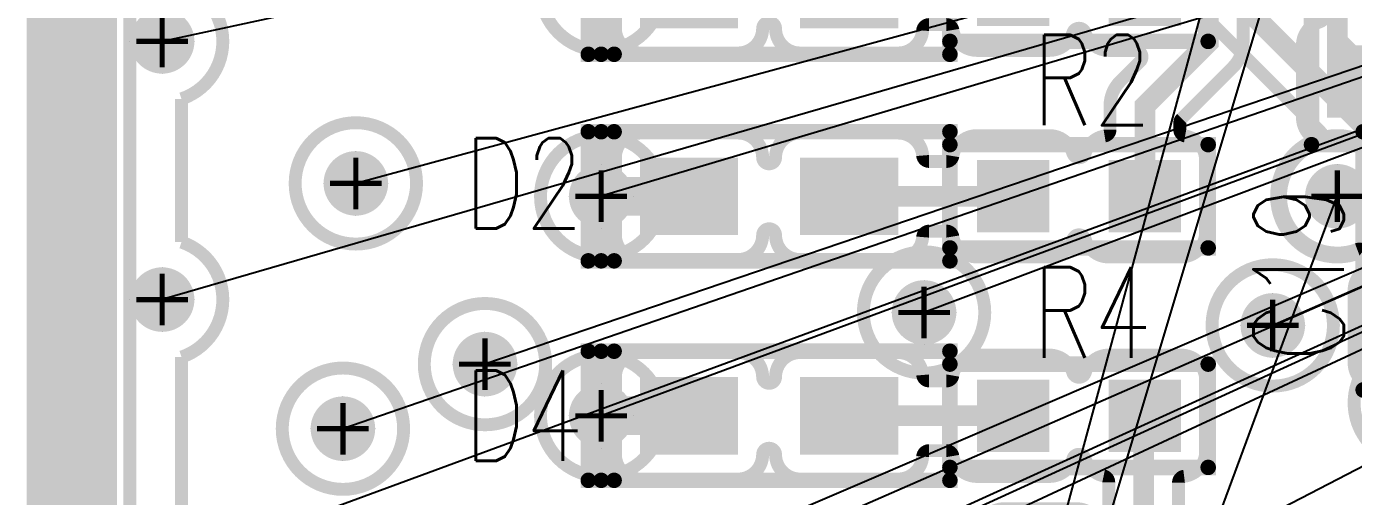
# Model space of a CAD drawing. Extents: x -1.33 to 3.2, y -3.63 to 2.02.
# Drawn here: x -1.118 to -0.604, y 1.189 to 1.371 of the extents above; entities that cross this region are included whole.
import ezdxf
from ezdxf.enums import TextEntityAlignment as Align

# ---------------------------------------------------------------- set-up
doc = ezdxf.new("R2010")
doc.units = 0
for name, pattern in [('SIG_0', [2, 1, 1]), ('SIG_3', [2, 1, 1]), ('SIG_35', [2, 1, 1]), ('SIG_45', [2, 1, 1]), ('SIG_50', [2, 1, 1]), ('SIG_52', [2, 1, 1]), ('SIG_62', [2, 1, 1]), ('SIG_65', [2, 1, 1]), ('SIG_73', [2, 1, 1])]:
    doc.linetypes.add(name, pattern=pattern)
for name, color, linetype in [('2D_LINE_125', 3, 'CONTINUOUS'), ('2D_LINE_126', 6, 'CONTINUOUS'), ('BOARD_OUTLINE_00', 254, 'CONTINUOUS'), ('DRIL_PLTE_THRU_01', 16, 'CONTINUOUS'), ('DRIL_PLTE_THRU_02', 106, 'CONTINUOUS'), ('DRIL_PLTE_THRU_03', 255, 'CONTINUOUS'), ('DRIL_PLTE_THRU_04', 176, 'CONTINUOUS'), ('DRIL_SYMBOL', 254, 'CONTINUOUS'), ('LINK_00', 254, 'CONTINUOUS'), ('PADS_BOT', 5, 'CONTINUOUS'), ('PADS_INNER', 1, 'CONTINUOUS'), ('PADS_TOP', 1, 'CONTINUOUS'), ('PART_NAME_123', 255, 'CONTINUOUS'), ('PART_TOP_2DLINE_123', 255, 'CONTINUOUS'), ('POUR_OUTLINE_01', 1, 'CONTINUOUS'), ('POUR_OUTLINE_02', 112, 'CONTINUOUS'), ('POUR_OUTLINE_03', 222, 'CONTINUOUS'), ('POUR_OUTLINE_04', 5, 'CONTINUOUS'), ('POUR_VIATHERM_01', 1, 'CONTINUOUS'), ('POUR_VIATHERM_02', 112, 'CONTINUOUS'), ('POUR_VIATHERM_03', 222, 'CONTINUOUS'), ('POUR_VIATHERM_04', 5, 'CONTINUOUS'), ('POUR_VOID_01', 1, 'CONTINUOUS'), ('POUR_VOID_02', 112, 'CONTINUOUS'), ('POUR_VOID_03', 222, 'CONTINUOUS'), ('POUR_VOID_04', 5, 'CONTINUOUS'), ('TRACE_01', 1, 'CONTINUOUS'), ('TRACE_04', 5, 'CONTINUOUS'), ('VIAPTS', 34, 'CONTINUOUS')]:
    doc.layers.add(name, color=color, linetype=linetype)
doc.styles.add('W0$005', font='simplex', dxfattribs={"width": 0.75})

# ---------------------------------------------------------------- blocks, each defined once
blk = doc.blocks.new('BOARD_1')
at = {"layer": 'BOARD_OUTLINE_00', "const_width": 0.01}
blk.add_lwpolyline([(-0.04, 0), (2.56, 0), (2.56, 0.1), (2.65685, 0.19685), (2.65685, 1.45669), (2.56, 1.55354), (2.56, 2.1), (-0.04, 2.1)], close=True, dxfattribs=at)
blk = doc.blocks.new('DRAWING_9')
at = {"layer": '2D_LINE_125', "const_width": 0.035}
blk.add_lwpolyline([(-0.04, 0), (2.56, 0), (2.56, 0.1), (2.65685, 0.19685), (2.65685, 1.45669), (2.56, 1.55354), (2.56, 2.1), (-0.04, 2.1)], close=True, dxfattribs=at)
blk = doc.blocks.new('DRAWING_10')
at = {"layer": '2D_LINE_126', "const_width": 0.035}
blk.add_lwpolyline([(-0.04, 0), (2.56, 0), (2.56, 0.1), (2.65685, 0.19685), (2.65685, 1.45669), (2.56, 1.55354), (2.56, 2.1), (-0.04, 2.1)], close=True, dxfattribs=at)
blk = doc.blocks.new('POUR_VOID_713')
at = {"layer": 'POUR_VOID_01', "const_width": 0.005}
blk.add_lwpolyline([(-17.601, -16.666), (-17.601, -16.694, -0.37796), (-17.60931, -16.70343, 0.377959), (-17.6115, -16.70591), (-17.6115, -16.74645, 0.218159), (-17.61063, -16.74834, -0.949594), (-17.63757, -16.78305, 0.605913), (-17.6415, -16.78511), (-17.6415, -16.8045, -0.414214), (-17.651, -16.814), (-17.679, -16.814, -0.414214), (-17.6885, -16.8045), (-17.6885, -16.7765, -0.331681), (-17.68171, -16.7674, 0.745359), (-17.68171, -16.7626, -0.094092), (-17.68486, -16.76098, 0.261598), (-17.68728, -16.7606, -1.415377), (-17.68802, -16.71914, 0.27631), (-17.68551, -16.71858, -0.191165), (-17.679, -16.716), (-17.651, -16.716, -0.251365), (-17.64308, -16.72025, 0.742932), (-17.6385, -16.71887), (-17.6385, -16.70574, 0.353994), (-17.64048, -16.70329, -0.274382), (-17.6476, -16.69671, 0.745359), (-17.6524, -16.69671, -0.331681), (-17.6615, -16.7035), (-17.6895, -16.7035, -0.365973), (-17.69887, -16.69558, 0.365975), (-17.70133, -16.6935), (-17.70804, -16.6935, 0.389979), (-17.71053, -16.69579, -0.389979), (-17.72, -16.7045), (-17.758, -16.7045, -0.412482), (-17.7675, -16.69506, 0.994096), (-17.7725, -16.69506, -0.412482), (-17.782, -16.7045), (-17.82, -16.7045, -0.414214), (-17.8295, -16.695), (-17.8295, -16.665, -0.414214), (-17.82, -16.6555), (-17.782, -16.6555, -0.412482), (-17.7725, -16.66494, 0.994096), (-17.7675, -16.66494, -0.412482), (-17.758, -16.6555), (-17.72, -16.6555, -0.389979), (-17.71053, -16.66421, 0.389979), (-17.70804, -16.6665), (-17.70133, -16.6665, 0.365975), (-17.69887, -16.66442, -0.365973), (-17.6895, -16.6565), (-17.6615, -16.6565, -0.331681), (-17.6524, -16.66329, 0.745359), (-17.6476, -16.66329, -0.331681), (-17.6385, -16.6565), (-17.6105, -16.6565, -0.414214)], format="xyb", close=True, dxfattribs=at)
blk = doc.blocks.new('POUR_VOID_695')
at = {"layer": 'POUR_VOID_01', "const_width": 0.005}
for points in [[(-17.534, -16.669, -0.414214), (-17.5435, -16.6595), (-17.5435, -16.6315, -0.331681), (-17.53671, -16.6224, 0.745359)], [(-17.53986, -16.61598, 0.261598), (-17.54228, -16.6156, -0.929043), (-17.56065, -16.57575, 0.521069), (-17.56023, -16.57168, -0.217368), (-17.5635, -16.5645), (-17.5635, -16.5365, -0.331681), (-17.55671, -16.5274, 0.745359), (-17.55671, -16.5226, -0.331681), (-17.5635, -16.5135), (-17.5635, -16.4855, -0.414214), (-17.554, -16.476), (-17.526, -16.476, -0.13165)], [(-17.5865, -16.49163), (-17.5865, -16.5355, -0.198912), (-17.59045, -16.54505), (-17.61027, -16.56486, 0.198912), (-17.611, -16.56663), (-17.611, -16.56917, 0.365975), (-17.60892, -16.57163, -0.365973), (-17.601, -16.581), (-17.601, -16.609, -0.414214), (-17.6105, -16.6185), (-17.6385, -16.6185, -0.331681), (-17.6476, -16.61171, 0.745359), (-17.6524, -16.61171, -0.331681), (-17.6615, -16.6185), (-17.6895, -16.6185, -0.365973), (-17.69887, -16.61058, 0.365975), (-17.70133, -16.6085), (-17.70804, -16.6085, 0.389979), (-17.71053, -16.61079, -0.389979), (-17.72, -16.6195), (-17.758, -16.6195, -0.412482), (-17.7675, -16.61006, 0.994096), (-17.7725, -16.61006, -0.412482), (-17.782, -16.6195), (-17.82, -16.6195, -0.414214), (-17.8295, -16.61), (-17.8295, -16.58, -0.414214), (-17.82, -16.5705), (-17.782, -16.5705, -0.412482), (-17.7725, -16.57994, 0.994096), (-17.7675, -16.57994, -0.412482), (-17.758, -16.5705), (-17.72, -16.5705, -0.389979), (-17.71053, -16.57921, 0.389979), (-17.70804, -16.5815), (-17.70133, -16.5815, 0.365975), (-17.69887, -16.57942, -0.365973), (-17.6895, -16.5715), (-17.6615, -16.5715, -0.331681), (-17.6524, -16.57829, 0.745359), (-17.6476, -16.57829, -0.285819), (-17.64008, -16.57163, 0.365975), (-17.638, -16.56917), (-17.638, -16.56, -0.198912), (-17.63405, -16.55045), (-17.62636, -16.54277, 0.668179), (-17.62813, -16.5385), (-17.6385, -16.5385, -0.331681), (-17.6476, -16.53171, 0.745359), (-17.6524, -16.53171, -0.331681), (-17.6615, -16.5385), (-17.6895, -16.5385, -0.365973), (-17.69887, -16.53058, 0.365975), (-17.70133, -16.5285), (-17.70804, -16.5285, 0.389979), (-17.71053, -16.53079, -0.389979), (-17.72, -16.5395), (-17.758, -16.5395, -0.412482), (-17.7675, -16.53006, 0.994096), (-17.7725, -16.53006, -0.412482), (-17.782, -16.5395), (-17.82, -16.5395, -0.414214), (-17.8295, -16.53), (-17.8295, -16.5, -0.414214)]]:
    blk.add_lwpolyline(points, format="xyb", dxfattribs=at)
blk = doc.blocks.new('POUR_OUTLINE_677')
at = {"layer": 'POUR_OUTLINE_01', "const_width": 0.005}
blk.add_lwpolyline([(-15.36565, -16.56621), (-15.36565, -16.55366, 0.198912), (-15.36638, -16.55189), (-15.45591, -16.46237, -0.198912), (-15.4625, -16.44646), (-15.4625, -15.925, 0.414214), (-15.465, -15.9225), (-18.015, -15.9225, 0.414214), (-18.0175, -15.925), (-18.0175, -17.975, 0.414214), (-18.015, -17.9775), (-15.465, -17.9775, 0.414214), (-15.4625, -17.975), (-15.4625, -17.9, -0.198912), (-15.45591, -17.88409), (-15.36638, -17.79456, 0.198912), (-15.36565, -17.79279), (-15.36565, -17.78025, 0.661266), (-15.36988, -17.77845, -2.350215), (-15.36988, -17.67037, 0.661266), (-15.36565, -17.66857), (-15.36565, -16.67789, 0.661266), (-15.36988, -16.67609, -2.350215), (-15.36988, -16.56801, 0.661266)], format="xyb", close=True, dxfattribs=at)
for name in ['POUR_VOID_695', 'POUR_VOID_713']:
    blk.add_blockref(name, (0, 0))
blk = doc.blocks.new('POUR_VIATHERM_772')
at = {"layer": 'POUR_VIATHERM_01'}
for points in [[(-17.935, -16.6725), (-17.935, -16.6725)], [(-17.9475, -16.685), (-17.9475, -16.685)], [(-17.9225, -16.685), (-17.9225, -16.685)], [(-17.935, -16.6975), (-17.935, -16.6975)]]:
    blk.add_lwpolyline(points, dxfattribs=at)
blk = doc.blocks.new('POUR_VIATHERM_773')
at = {"layer": 'POUR_VIATHERM_01'}
for points in [[(-17.93, -16.5775), (-17.93, -16.5775)], [(-17.9425, -16.59), (-17.9425, -16.59)], [(-17.9175, -16.59), (-17.9175, -16.59)], [(-17.93, -16.6025), (-17.93, -16.6025)]]:
    blk.add_lwpolyline(points, dxfattribs=at)
blk = doc.blocks.new('POUR_VIATHERM_830')
at = {"layer": 'POUR_VIATHERM_01'}
for points in [[(-17.88, -16.6475), (-17.88, -16.6475)], [(-17.8925, -16.66), (-17.8925, -16.66)], [(-17.8675, -16.66), (-17.8675, -16.66)], [(-17.88, -16.6725), (-17.88, -16.6725)]]:
    blk.add_lwpolyline(points, dxfattribs=at)
blk = doc.blocks.new('POUR_VIATHERM_849')
at = {"layer": 'POUR_VIATHERM_01'}
for points in [[(-17.835, -16.6675), (-17.835, -16.6675)], [(-17.8475, -16.68), (-17.8475, -16.68)], [(-17.835, -16.6925), (-17.835, -16.6925)]]:
    blk.add_lwpolyline(points, dxfattribs=at)
blk = doc.blocks.new('POUR_VIATHERM_851')
at = {"layer": 'POUR_VIATHERM_01'}
for points in [[(-17.835, -16.5825), (-17.835, -16.5825)], [(-17.8475, -16.595), (-17.8475, -16.595)], [(-17.835, -16.6075), (-17.835, -16.6075)]]:
    blk.add_lwpolyline(points, dxfattribs=at)
blk = doc.blocks.new('POUR_VIATHERM_1014')
at = {"layer": 'POUR_VIATHERM_01'}
for points in [[(-18.005, -16.6225), (-18.005, -16.6225)], [(-18.0175, -16.635), (-18.0175, -16.635)], [(-17.9925, -16.635), (-17.9925, -16.635)], [(-18.005, -16.6475), (-18.005, -16.6475)]]:
    blk.add_lwpolyline(points, dxfattribs=at)
blk = doc.blocks.new('POUR_VIATHERM_1019')
at = {"layer": 'POUR_VIATHERM_01'}
for points in [[(-18.005, -16.5225), (-18.005, -16.5225)], [(-18.0175, -16.535), (-18.0175, -16.535)], [(-17.9925, -16.535), (-17.9925, -16.535)], [(-18.005, -16.5475), (-18.005, -16.5475)]]:
    blk.add_lwpolyline(points, dxfattribs=at)
blk = doc.blocks.new('POUR_VIATHERM_1372')
at = {"layer": 'POUR_VIATHERM_01'}
for points in [[(-17.575, -16.6325), (-17.575, -16.6325)], [(-17.5875, -16.645), (-17.5875, -16.645)], [(-17.5625, -16.645), (-17.5625, -16.645)], [(-17.575, -16.6575), (-17.575, -16.6575)]]:
    blk.add_lwpolyline(points, dxfattribs=at)
blk = doc.blocks.new('POUR_VIATHERM_1375')
at = {"layer": 'POUR_VIATHERM_01'}
for points in [[(-17.71, -16.6275), (-17.71, -16.6275)], [(-17.7225, -16.64), (-17.7225, -16.64)], [(-17.6975, -16.64), (-17.6975, -16.64)], [(-17.71, -16.6525), (-17.71, -16.6525)]]:
    blk.add_lwpolyline(points, dxfattribs=at)
blk = doc.blocks.new('POUR_HEADER_0')
for name in ['POUR_OUTLINE_677', 'POUR_VIATHERM_1019', 'POUR_VIATHERM_773', 'POUR_VIATHERM_851', 'POUR_VIATHERM_1014', 'POUR_VIATHERM_1375', 'POUR_VIATHERM_1372', 'POUR_VIATHERM_830', 'POUR_VIATHERM_849', 'POUR_VIATHERM_772']:
    blk.add_blockref(name, (18, 18))
blk = doc.blocks.new('POUR_VOID_12')
at = {"layer": 'POUR_VOID_04', "const_width": 0.005}
blk.add_lwpolyline([(-17.52927, -16.60237, -1.582421), (-17.55737, -16.57427, 0.550999), (-17.55644, -16.57015), (-17.60955, -16.51705, -0.198912), (-17.6135, -16.5075), (-17.6135, -16.455, -0.198912), (-17.60955, -16.44545), (-17.57323, -16.40914, 0.525685), (-17.57398, -16.40509, -1.452861), (-17.54491, -16.37602, 0.525685), (-17.54086, -16.37677)], format="xyb", dxfattribs=at)
blk = doc.blocks.new('POUR_OUTLINE_4')
at = {"layer": 'POUR_OUTLINE_04', "const_width": 0.005}
blk.add_lwpolyline([(-15.36565, -16.56621), (-15.36565, -16.55366, 0.198912), (-15.36638, -16.55189), (-15.45591, -16.46237, -0.198912), (-15.4625, -16.44646), (-15.4625, -15.925, 0.414214), (-15.465, -15.9225), (-18.015, -15.9225, 0.414214), (-18.0175, -15.925), (-18.0175, -17.975, 0.414214), (-18.015, -17.9775), (-15.465, -17.9775, 0.414214), (-15.4625, -17.975), (-15.4625, -17.9, -0.198912), (-15.45591, -17.88409), (-15.36638, -17.79456, 0.198912), (-15.36565, -17.79279), (-15.36565, -17.78025, 0.661266), (-15.36988, -17.77845, -2.350215), (-15.36988, -17.67037, 0.661266), (-15.36565, -17.66857), (-15.36565, -16.67789, 0.661266), (-15.36988, -16.67609, -2.350215), (-15.36988, -16.56801, 0.661266)], format="xyb", close=True, dxfattribs=at)
blk.add_blockref('POUR_VOID_12', (0, 0))
blk = doc.blocks.new('POUR_VIATHERM_100')
at = {"layer": 'POUR_VIATHERM_04'}
for points in [[(-17.935, -16.6725), (-17.935, -16.6725)], [(-17.9475, -16.685), (-17.9475, -16.685)], [(-17.9225, -16.685), (-17.9225, -16.685)], [(-17.935, -16.6975), (-17.935, -16.6975)]]:
    blk.add_lwpolyline(points, dxfattribs=at)
blk = doc.blocks.new('POUR_VIATHERM_101')
at = {"layer": 'POUR_VIATHERM_04'}
for points in [[(-17.93, -16.5775), (-17.93, -16.5775)], [(-17.9425, -16.59), (-17.9425, -16.59)], [(-17.9175, -16.59), (-17.9175, -16.59)], [(-17.93, -16.6025), (-17.93, -16.6025)]]:
    blk.add_lwpolyline(points, dxfattribs=at)
blk = doc.blocks.new('POUR_VIATHERM_156')
at = {"layer": 'POUR_VIATHERM_04'}
for points in [[(-17.88, -16.6475), (-17.88, -16.6475)], [(-17.8925, -16.66), (-17.8925, -16.66)], [(-17.8675, -16.66), (-17.8675, -16.66)], [(-17.88, -16.6725), (-17.88, -16.6725)]]:
    blk.add_lwpolyline(points, dxfattribs=at)
blk = doc.blocks.new('POUR_VIATHERM_165')
at = {"layer": 'POUR_VIATHERM_04'}
for points in [[(-17.835, -16.6675), (-17.835, -16.6675)], [(-17.8475, -16.68), (-17.8475, -16.68)], [(-17.8225, -16.68), (-17.8225, -16.68)], [(-17.835, -16.6925), (-17.835, -16.6925)]]:
    blk.add_lwpolyline(points, dxfattribs=at)
blk = doc.blocks.new('POUR_VIATHERM_167')
at = {"layer": 'POUR_VIATHERM_04'}
for points in [[(-17.835, -16.5825), (-17.835, -16.5825)], [(-17.8475, -16.595), (-17.8475, -16.595)], [(-17.8225, -16.595), (-17.8225, -16.595)], [(-17.835, -16.6075), (-17.835, -16.6075)]]:
    blk.add_lwpolyline(points, dxfattribs=at)
blk = doc.blocks.new('POUR_VIATHERM_299')
at = {"layer": 'POUR_VIATHERM_04'}
for points in [[(-18.005, -16.6225), (-18.005, -16.6225)], [(-18.0175, -16.635), (-18.0175, -16.635)], [(-17.9925, -16.635), (-17.9925, -16.635)], [(-18.005, -16.6475), (-18.005, -16.6475)]]:
    blk.add_lwpolyline(points, dxfattribs=at)
blk = doc.blocks.new('POUR_VIATHERM_304')
at = {"layer": 'POUR_VIATHERM_04'}
for points in [[(-18.005, -16.5225), (-18.005, -16.5225)], [(-18.0175, -16.535), (-18.0175, -16.535)], [(-17.9925, -16.535), (-17.9925, -16.535)], [(-18.005, -16.5475), (-18.005, -16.5475)]]:
    blk.add_lwpolyline(points, dxfattribs=at)
blk = doc.blocks.new('POUR_VIATHERM_658')
at = {"layer": 'POUR_VIATHERM_04'}
for points in [[(-17.575, -16.6325), (-17.575, -16.6325)], [(-17.5875, -16.645), (-17.5875, -16.645)], [(-17.5625, -16.645), (-17.5625, -16.645)], [(-17.575, -16.6575), (-17.575, -16.6575)]]:
    blk.add_lwpolyline(points, dxfattribs=at)
blk = doc.blocks.new('POUR_VIATHERM_660')
at = {"layer": 'POUR_VIATHERM_04'}
for points in [[(-17.71, -16.6275), (-17.71, -16.6275)], [(-17.7225, -16.64), (-17.7225, -16.64)], [(-17.6975, -16.64), (-17.6975, -16.64)], [(-17.71, -16.6525), (-17.71, -16.6525)]]:
    blk.add_lwpolyline(points, dxfattribs=at)
blk = doc.blocks.new('POUR_HEADER_1')
for name in ['POUR_OUTLINE_4', 'POUR_VIATHERM_304', 'POUR_VIATHERM_101', 'POUR_VIATHERM_167', 'POUR_VIATHERM_299', 'POUR_VIATHERM_660', 'POUR_VIATHERM_658', 'POUR_VIATHERM_156', 'POUR_VIATHERM_165', 'POUR_VIATHERM_100']:
    blk.add_blockref(name, (18, 18))
blk = doc.blocks.new('POUR_VOID_1993')
at = {"layer": 'POUR_VOID_02', "const_width": 0.005}
blk.add_lwpolyline([(-17.5735, -16.595, 1), (-17.5265, -16.595, 1)], format="xyb", close=True, dxfattribs=at)
blk = doc.blocks.new('POUR_OUTLINE_1921')
at = {"layer": 'POUR_OUTLINE_02', "const_width": 0.005}
blk.add_lwpolyline([(-15.36565, -17.63338), (-15.36565, -16.71308, -1.466646), (-15.40121, -16.51706), (-15.45591, -16.46237, -0.198912), (-15.4625, -16.44646), (-15.4625, -15.9225), (-18.0175, -15.9225), (-18.0175, -17.9775), (-15.4625, -17.9775), (-15.4625, -17.9, -0.198912), (-15.45591, -17.88409), (-15.40121, -17.82939, -1.466646)], format="xyb", close=True, dxfattribs=at)
blk.add_blockref('POUR_VOID_1993', (0, 0))
blk = doc.blocks.new('POUR_VIATHERM_2037')
at = {"layer": 'POUR_VIATHERM_02'}
for points in [[(-17.935, -16.6725), (-17.935, -16.6725)], [(-17.9475, -16.685), (-17.9475, -16.685)], [(-17.9225, -16.685), (-17.9225, -16.685)], [(-17.935, -16.6975), (-17.935, -16.6975)]]:
    blk.add_lwpolyline(points, dxfattribs=at)
blk = doc.blocks.new('POUR_VIATHERM_2038')
at = {"layer": 'POUR_VIATHERM_02'}
for points in [[(-17.93, -16.5775), (-17.93, -16.5775)], [(-17.9425, -16.59), (-17.9425, -16.59)], [(-17.9175, -16.59), (-17.9175, -16.59)], [(-17.93, -16.6025), (-17.93, -16.6025)]]:
    blk.add_lwpolyline(points, dxfattribs=at)
blk = doc.blocks.new('POUR_VIATHERM_2094')
at = {"layer": 'POUR_VIATHERM_02'}
for points in [[(-17.88, -16.6475), (-17.88, -16.6475)], [(-17.8925, -16.66), (-17.8925, -16.66)], [(-17.8675, -16.66), (-17.8675, -16.66)], [(-17.88, -16.6725), (-17.88, -16.6725)]]:
    blk.add_lwpolyline(points, dxfattribs=at)
blk = doc.blocks.new('POUR_VIATHERM_2103')
at = {"layer": 'POUR_VIATHERM_02'}
for points in [[(-17.835, -16.6675), (-17.835, -16.6675)], [(-17.8475, -16.68), (-17.8475, -16.68)], [(-17.8225, -16.68), (-17.8225, -16.68)], [(-17.835, -16.6925), (-17.835, -16.6925)]]:
    blk.add_lwpolyline(points, dxfattribs=at)
blk = doc.blocks.new('POUR_VIATHERM_2105')
at = {"layer": 'POUR_VIATHERM_02'}
for points in [[(-17.835, -16.5825), (-17.835, -16.5825)], [(-17.8475, -16.595), (-17.8475, -16.595)], [(-17.8225, -16.595), (-17.8225, -16.595)], [(-17.835, -16.6075), (-17.835, -16.6075)]]:
    blk.add_lwpolyline(points, dxfattribs=at)
blk = doc.blocks.new('POUR_VIATHERM_2240')
at = {"layer": 'POUR_VIATHERM_02'}
for points in [[(-18.005, -16.6225), (-18.005, -16.6225)], [(-18.0175, -16.635), (-18.0175, -16.635)], [(-17.9925, -16.635), (-17.9925, -16.635)], [(-18.005, -16.6475), (-18.005, -16.6475)]]:
    blk.add_lwpolyline(points, dxfattribs=at)
blk = doc.blocks.new('POUR_VIATHERM_2245')
at = {"layer": 'POUR_VIATHERM_02'}
for points in [[(-18.005, -16.5225), (-18.005, -16.5225)], [(-18.0175, -16.535), (-18.0175, -16.535)], [(-17.9925, -16.535), (-17.9925, -16.535)], [(-18.005, -16.5475), (-18.005, -16.5475)]]:
    blk.add_lwpolyline(points, dxfattribs=at)
blk = doc.blocks.new('POUR_VIATHERM_2596')
at = {"layer": 'POUR_VIATHERM_02'}
for points in [[(-17.575, -16.6325), (-17.575, -16.6325)], [(-17.5875, -16.645), (-17.5875, -16.645)], [(-17.5625, -16.645), (-17.5625, -16.645)], [(-17.575, -16.6575), (-17.575, -16.6575)]]:
    blk.add_lwpolyline(points, dxfattribs=at)
blk = doc.blocks.new('POUR_VIATHERM_2598')
at = {"layer": 'POUR_VIATHERM_02'}
for points in [[(-17.71, -16.6275), (-17.71, -16.6275)], [(-17.7225, -16.64), (-17.7225, -16.64)], [(-17.6975, -16.64), (-17.6975, -16.64)], [(-17.71, -16.6525), (-17.71, -16.6525)]]:
    blk.add_lwpolyline(points, dxfattribs=at)
blk = doc.blocks.new('POUR_HEADER_2')
for name in ['POUR_OUTLINE_1921', 'POUR_VIATHERM_2245', 'POUR_VIATHERM_2038', 'POUR_VIATHERM_2105', 'POUR_VIATHERM_2240', 'POUR_VIATHERM_2598', 'POUR_VIATHERM_2596', 'POUR_VIATHERM_2094', 'POUR_VIATHERM_2103', 'POUR_VIATHERM_2037']:
    blk.add_blockref(name, (18, 18))
blk = doc.blocks.new('POUR_VOID_1846')
at = {"layer": 'POUR_VOID_03', "const_width": 0.005}
blk.add_lwpolyline([(-17.9535, -16.59, 1), (-17.9065, -16.59, 1)], format="xyb", close=True, dxfattribs=at)
blk = doc.blocks.new('POUR_VOID_1845')
at = {"layer": 'POUR_VOID_03', "const_width": 0.005}
blk.add_lwpolyline([(-17.9585, -16.685, 1), (-17.9115, -16.685, 1)], format="xyb", close=True, dxfattribs=at)
blk = doc.blocks.new('POUR_VOID_1839')
at = {"layer": 'POUR_VOID_03', "const_width": 0.005}
blk.add_lwpolyline([(-17.8585, -16.515, 1), (-17.8115, -16.515, 1)], format="xyb", close=True, dxfattribs=at)
blk = doc.blocks.new('POUR_VOID_1838')
at = {"layer": 'POUR_VOID_03', "const_width": 0.005}
blk.add_lwpolyline([(-17.8585, -16.595, 1), (-17.8115, -16.595, 1)], format="xyb", close=True, dxfattribs=at)
blk = doc.blocks.new('POUR_VOID_1837')
at = {"layer": 'POUR_VOID_03', "const_width": 0.005}
blk.add_lwpolyline([(-17.9035, -16.66, 1), (-17.8565, -16.66, 1)], format="xyb", close=True, dxfattribs=at)
blk = doc.blocks.new('POUR_VOID_1836')
at = {"layer": 'POUR_VOID_03', "const_width": 0.005}
blk.add_lwpolyline([(-17.8585, -16.68, 1), (-17.8115, -16.68, 1)], format="xyb", close=True, dxfattribs=at)
blk = doc.blocks.new('POUR_VOID_1819')
at = {"layer": 'POUR_VOID_03', "const_width": 0.005}
blk.add_lwpolyline([(-17.7335, -16.64, 1), (-17.6865, -16.64, 1)], format="xyb", close=True, dxfattribs=at)
blk = doc.blocks.new('POUR_VOID_1802')
at = {"layer": 'POUR_VOID_03', "const_width": 0.005}
blk.add_lwpolyline([(-17.5985, -16.645, 1), (-17.5515, -16.645, 1)], format="xyb", close=True, dxfattribs=at)
blk = doc.blocks.new('POUR_VOID_1791')
at = {"layer": 'POUR_VOID_03', "const_width": 0.005}
blk.add_lwpolyline([(-17.40952, -16.70152, -1.484587), (-17.39745, -16.74337, -0.331188), (-17.40717, -16.76969, -2.659352), (-17.43783, -16.76531, -0.67863), (-17.41755, -16.72663, -0.202255), (-17.41548, -16.70848, -0.187267), (-17.43175, -16.71343, -1.216147), (-17.47521, -16.69801, -0.315726), (-17.5, -16.68734, -3.525319), (-17.5, -16.66266, -0.991429), (-17.45979, -16.68699, -0.070094), (-17.45325, -16.68657, -1.201829)], format="xyb", close=True, dxfattribs=at)
blk = doc.blocks.new('POUR_OUTLINE_1392')
at = {"layer": 'POUR_OUTLINE_03', "const_width": 0.005}
blk.add_lwpolyline([(-17.9975, -16.15227), (-17.9975, -16.20773, -0.718424), (-17.9975, -16.25227), (-17.9975, -16.30773, -0.718424), (-17.9975, -16.35227), (-17.9975, -16.40773, -0.718424), (-17.9975, -16.45227), (-17.9975, -16.51273, -0.718424), (-17.9975, -16.55727), (-17.9975, -16.61273, -0.718424), (-17.9975, -16.65727), (-17.9975, -16.71773, -0.718424)], format="xyb", dxfattribs=at)
for name in ['POUR_VOID_1839', 'POUR_VOID_1846', 'POUR_VOID_1838', 'POUR_VOID_1819', 'POUR_VOID_1802', 'POUR_VOID_1837', 'POUR_VOID_1791', 'POUR_VOID_1836', 'POUR_VOID_1845']:
    blk.add_blockref(name, (0, 0))
blk = doc.blocks.new('POUR_VIATHERM_1905')
at = {"layer": 'POUR_VIATHERM_03'}
for points in [[(-17.55, -16.5825), (-17.55, -16.5825)], [(-17.5625, -16.595), (-17.5625, -16.595)], [(-17.5375, -16.595), (-17.5375, -16.595)], [(-17.55, -16.6075), (-17.55, -16.6075)]]:
    blk.add_lwpolyline(points, dxfattribs=at)
blk = doc.blocks.new('POUR_HEADER_3')
for name in ['POUR_OUTLINE_1392', 'POUR_VIATHERM_1905']:
    blk.add_blockref(name, (18, 15.915))
blk = doc.blocks.new('SMOOTH_0$006')
at = {"const_width": 0.003}
blk.add_lwpolyline([(-0.0015, 0, 1), (0.0015, 0, 1)], format="xyb", close=True, dxfattribs=at)
blk = doc.blocks.new('PART_BODY_TOP_24')
at = {"layer": 'PART_TOP_2DLINE_123', "const_width": 0.006}
blk.add_lwpolyline([(-0.05, -0.02), (0.05, -0.02), (0.05, 0.02), (-0.05, 0.02)], close=True, dxfattribs=at)
at = {"layer": 'PART_TOP_2DLINE_123'}
for p in [(-0.05, 0.02), (0.05, 0.02), (-0.05, -0.02), (0.05, -0.02)]:
    blk.add_blockref('SMOOTH_0$006', p, dxfattribs=at)
blk = doc.blocks.new('DRIL_HOLE_0')
blk.add_lwpolyline([(0, 0, 1), (0, 0, 1)], format="xyb", close=True)
blk = doc.blocks.new('PAD_10')
blk.add_lwpolyline([(0, 0, 1), (0, 0, 1)], format="xyb", close=True)
blk = doc.blocks.new('PAD_12')
at = {"const_width": 0.028}
blk.add_lwpolyline([(-0.014, 0), (0.014, 0)], dxfattribs=at)
blk = doc.blocks.new('STK_TOP_8')
at = {"layer": 'DRIL_PLTE_THRU_01'}
blk.add_blockref('DRIL_HOLE_0', (0, 0), dxfattribs=at)
at = {"layer": 'DRIL_PLTE_THRU_02'}
blk.add_blockref('DRIL_HOLE_0', (0, 0), dxfattribs=at)
at = {"layer": 'DRIL_PLTE_THRU_03'}
blk.add_blockref('DRIL_HOLE_0', (0, 0), dxfattribs=at)
at = {"layer": 'DRIL_PLTE_THRU_04'}
blk.add_blockref('DRIL_HOLE_0', (0, 0), dxfattribs=at)
at = {"layer": 'PADS_BOT'}
blk.add_blockref('PAD_10', (0, 0), dxfattribs=at)
at = {"layer": 'PADS_INNER'}
blk.add_blockref('PAD_10', (0, 0), dxfattribs=at)
at = {"layer": 'PADS_TOP'}
blk.add_blockref('PAD_12', (0, 0), dxfattribs=at)
blk = doc.blocks.new('SYM_TOP_6')
for name, p in [('PART_BODY_TOP_24', (0, 0)), ('STK_TOP_8', (-0.0255, 0)), ('STK_TOP_8', (0.0255, 0))]:
    blk.add_blockref(name, p)
blk = doc.blocks.new('PART_TOP_12')
blk.add_blockref('SYM_TOP_6', (0, 0))
at = {"layer": 'PART_NAME_123', "style": 'W0$005', "width": 0.75}
blk.add_text('C15', height=0.035, dxfattribs=at).set_placement((0.08, 0.04), align=Align.MIDDLE_CENTER)
blk = doc.blocks.new('PART_TOP_16')
blk.add_blockref('SYM_TOP_6', (0, 0))
at = {"layer": 'PART_NAME_123', "style": 'W0$005', "width": 0.75}
blk.add_text('C19', height=0.035, rotation=-180, dxfattribs=at).set_placement((0.005, -0.045), align=Align.MIDDLE_CENTER)
blk = doc.blocks.new('PART_TOP_119')
blk.add_blockref('SYM_TOP_6', (0, 0))
at = {"layer": 'PART_NAME_123', "style": 'W0$005', "width": 0.75}
blk.add_text('R2', height=0.035, rotation=-180, dxfattribs=at).set_placement((-0.005, -0.045), align=Align.MIDDLE_CENTER)
blk = doc.blocks.new('PART_TOP_123')
blk.add_blockref('SYM_TOP_6', (0, 0))
at = {"layer": 'PART_NAME_123', "style": 'W0$005', "width": 0.75}
blk.add_text('R3', height=0.035, rotation=-180, dxfattribs=at).set_placement((-0.01, -0.045), align=Align.MIDDLE_CENTER)
blk = doc.blocks.new('PART_TOP_124')
blk.add_blockref('SYM_TOP_6', (0, 0))
at = {"layer": 'PART_NAME_123', "style": 'W0$005', "width": 0.75}
blk.add_text('R4', height=0.035, dxfattribs=at).set_placement((0.005, 0.04), align=Align.MIDDLE_CENTER)
blk = doc.blocks.new('PART_BODY_TOP_36')
at = {"layer": 'PART_TOP_2DLINE_123', "const_width": 0.006}
blk.add_lwpolyline([(0.07, 0.025), (-0.07, 0.025), (-0.07, -0.025), (0.07, -0.025)], close=True, dxfattribs=at)
for points in [[(0.06, -0.025), (0.06, 0.025)], [(0.065, -0.025), (0.065, 0.025)]]:
    blk.add_lwpolyline(points, dxfattribs=at)
at = {"layer": 'PART_TOP_2DLINE_123'}
for p in [(-0.07, 0.025), (0.06, 0.025), (0.065, 0.025), (0.07, 0.025), (-0.07, -0.025), (0.06, -0.025), (0.065, -0.025), (0.07, -0.025)]:
    blk.add_blockref('SMOOTH_0$006', p, dxfattribs=at)
blk = doc.blocks.new('PAD_41')
at = {"const_width": 0.03}
blk.add_lwpolyline([(-0.019, 0), (0.019, 0)], dxfattribs=at)
blk = doc.blocks.new('STK_TOP_30')
at = {"layer": 'DRIL_PLTE_THRU_01'}
blk.add_blockref('DRIL_HOLE_0', (0, 0), dxfattribs=at)
at = {"layer": 'DRIL_PLTE_THRU_02'}
blk.add_blockref('DRIL_HOLE_0', (0, 0), dxfattribs=at)
at = {"layer": 'DRIL_PLTE_THRU_03'}
blk.add_blockref('DRIL_HOLE_0', (0, 0), dxfattribs=at)
at = {"layer": 'DRIL_PLTE_THRU_04'}
blk.add_blockref('DRIL_HOLE_0', (0, 0), dxfattribs=at)
at = {"layer": 'PADS_BOT'}
blk.add_blockref('PAD_10', (0, 0), dxfattribs=at)
at = {"layer": 'PADS_INNER'}
blk.add_blockref('PAD_10', (0, 0), dxfattribs=at)
at = {"layer": 'PADS_TOP'}
blk.add_blockref('PAD_41', (0, 0), dxfattribs=at)
blk = doc.blocks.new('SYM_TOP_18')
for name, p in [('PART_BODY_TOP_36', (0, 0)), ('STK_TOP_30', (-0.031, 0)), ('STK_TOP_30', (0.031, 0))]:
    blk.add_blockref(name, p)
blk = doc.blocks.new('PART_TOP_141')
blk.add_blockref('SYM_TOP_18', (0, 0))
at = {"layer": 'PART_NAME_123', "style": 'W0$005', "width": 0.75}
blk.add_text('D2', height=0.035, rotation=-180, dxfattribs=at).set_placement((0.095, -0.005), align=Align.MIDDLE_CENTER)
blk = doc.blocks.new('PART_TOP_142')
blk.add_blockref('SYM_TOP_18', (0, 0))
at = {"layer": 'PART_NAME_123', "style": 'W0$005', "width": 0.75}
blk.add_text('D3', height=0.035, rotation=-180, dxfattribs=at).set_placement((0.1, -0.01), align=Align.MIDDLE_CENTER)
blk = doc.blocks.new('PART_TOP_143')
blk.add_blockref('SYM_TOP_18', (0, 0))
at = {"layer": 'PART_NAME_123', "style": 'W0$005', "width": 0.75}
blk.add_text('D4', height=0.035, rotation=-180, dxfattribs=at).set_placement((0.095, 0), align=Align.MIDDLE_CENTER)
blk = doc.blocks.new('SMOOTH_0$015')
at = {"const_width": 0.0075}
blk.add_lwpolyline([(-0.00375, 0, 1), (0.00375, 0, 1)], format="xyb", close=True, dxfattribs=at)
blk = doc.blocks.new('SMOOTH_0$008')
at = {"const_width": 0.004}
blk.add_lwpolyline([(-0.002, 0, 1), (0.002, 0, 1)], format="xyb", close=True, dxfattribs=at)
blk = doc.blocks.new('DRIL_SYMBOL_0$012')
at = {"layer": 'DRIL_SYMBOL', "const_width": 0.002}
for points in [[(0, -0.01), (0, 0.01)], [(-0.01, 0), (0.01, 0)]]:
    blk.add_lwpolyline(points, dxfattribs=at)
blk = doc.blocks.new('DRIL_HOLE_0$012')
at = {"const_width": 0.006}
blk.add_lwpolyline([(-0.003, 0, 1), (0.003, 0, 1)], format="xyb", close=True, dxfattribs=at)
blk.add_blockref('DRIL_SYMBOL_0$012', (0, 0))
blk = doc.blocks.new('PAD_66')
at = {"const_width": 0.0125}
blk.add_lwpolyline([(0, -0.00625, 1), (0, 0.00625, 1)], format="xyb", close=True, dxfattribs=at)
blk = doc.blocks.new('STK_TOP_3')
at = {"layer": 'DRIL_PLTE_THRU_01'}
blk.add_blockref('DRIL_HOLE_0$012', (0, 0), dxfattribs=at)
at = {"layer": 'DRIL_PLTE_THRU_02'}
blk.add_blockref('DRIL_HOLE_0$012', (0, 0), dxfattribs=at)
at = {"layer": 'DRIL_PLTE_THRU_03'}
blk.add_blockref('DRIL_HOLE_0$012', (0, 0), dxfattribs=at)
at = {"layer": 'DRIL_PLTE_THRU_04'}
blk.add_blockref('DRIL_HOLE_0$012', (0, 0), dxfattribs=at)
at = {"layer": 'PADS_BOT'}
blk.add_blockref('PAD_66', (0, 0), dxfattribs=at)
at = {"layer": 'PADS_INNER'}
blk.add_blockref('PAD_66', (0, 0), dxfattribs=at)
at = {"layer": 'PADS_TOP'}
blk.add_blockref('PAD_66', (0, 0), dxfattribs=at)
blk = doc.blocks.new('SYM_TOP_1')
blk.add_blockref('STK_TOP_3', (0, 0))

msp = doc.modelspace()

# ---------------------------------------------------------------- linework, layer by layer
at = {"layer": 'LINK_00', "linetype": 'SIG_0'}
for q in [(-1.065, 1.04), (-1.065, 1.265), (-1.065, 1.16), (-1.065, 1.365), (-1, 1.095), (-0.995, 1.215), (-0.99, 1.31), (-0.94, 1.24), (-0.93, 1.03), (-0.92, 1.14), (-0.895, 1.22), (-0.895, 1.305), (-0.86, 1.125), (-0.82, 1.155), (-0.77, 1.26), (-0.635, 1.255)]:
    msp.add_line((0.28, 1.655), q, dxfattribs=at)
at = {"layer": 'LINK_00', "linetype": 'SIG_52'}
for q in [(-0.58, 1.575), (-0.625, 1.515), (-0.61, 1.305)]:
    msp.add_line((-0.88, 0.575), q, dxfattribs=at)
at = {"layer": 'TRACE_01', "linetype": 'SIG_73', "const_width": 0.008}
msp.add_lwpolyline([(-0.6845, 1.305), (-0.6845, 1.34), (-0.66, 1.3645), (-0.66, 1.415), (-0.615, 1.46), (-0.495, 1.46)], dxfattribs=at)
at = {"layer": 'TRACE_01', "linetype": 'SIG_3', "const_width": 0.015}
msp.add_lwpolyline([(-0.6, 1.3495), (-0.56, 1.3495)], dxfattribs=at)
at = {"layer": 'TRACE_01', "linetype": 'SIG_0', "const_width": 0.015}
for points in [[(-0.895, 1.305), (-0.861, 1.305)], [(-0.895, 1.22), (-0.861, 1.22)]]:
    msp.add_lwpolyline(points, dxfattribs=at)
at = {"layer": 'TRACE_01', "linetype": 'SIG_52', "const_width": 0.015}
msp.add_lwpolyline([(-0.61, 1.305), (-0.5805, 1.305), (-0.58, 1.3055)], dxfattribs=at)
at = {"layer": 'TRACE_01', "linetype": 'SIG_35', "const_width": 0.008}
msp.add_lwpolyline([(-0.799, 1.305), (-0.7355, 1.305)], dxfattribs=at)
at = {"layer": 'TRACE_01', "linetype": 'SIG_50', "const_width": 0.008}
msp.add_lwpolyline([(-0.799, 1.22), (-0.7355, 1.22)], dxfattribs=at)
at = {"layer": 'TRACE_01', "linetype": 'SIG_45', "const_width": 0.008}
msp.add_lwpolyline([(-0.685, 1.135), (-0.685, 1.22), (-0.6845, 1.22)], dxfattribs=at)
at = {"layer": 'TRACE_04', "linetype": 'SIG_65', "const_width": 0.008}
msp.add_lwpolyline([(-0.61, 1.475), (-0.61, 1.365), (-0.505, 1.26)], dxfattribs=at)
at = {"layer": 'TRACE_04', "linetype": 'SIG_62', "const_width": 0.008}
msp.add_lwpolyline([(-0.66, 1.445), (-0.66, 1.3925), (-0.5625, 1.295), (-0.5625, 1.2825), (-0.49, 1.21)], dxfattribs=at)

# ---------------------------------------------------------------- block references
for name, p in [('DRAWING_9', (-1.06, -0.1)), ('DRAWING_10', (-1.06, -0.1)), ('BOARD_1', (-1.06, -0.1)), ('PART_TOP_124', (-0.71, 1.22))]:
    msp.add_blockref(name, p)
at = {"linetype": 'SIG_0'}
for name in ['POUR_HEADER_0', 'POUR_HEADER_1', 'POUR_HEADER_2']:
    msp.add_blockref(name, (-1.06, -0.1), dxfattribs=at)
at = {"linetype": 'SIG_52'}
msp.add_blockref('POUR_HEADER_3', (-1.06, 1.985), dxfattribs=at)
for name, p, rotation in [('PART_TOP_12', (-0.6, 1.375), 90), ('PART_TOP_123', (-0.71, 1.385), 180), ('PART_TOP_142', (-0.83, 1.385), 180), ('PART_TOP_119', (-0.71, 1.305), 180), ('PART_TOP_141', (-0.83, 1.305), 180), ('PART_TOP_16', (-0.58, 1.28), 270), ('PART_TOP_143', (-0.83, 1.22), 180)]:
    msp.add_blockref(name, p, dxfattribs=dict(rotation=rotation))
at = {"layer": 'TRACE_01'}
for name, p in [('SMOOTH_0$008', (-0.66, 1.3645)), ('SMOOTH_0$015', (-0.6, 1.3495)), ('SMOOTH_0$008', (-0.6845, 1.34)), ('SMOOTH_0$015', (-0.895, 1.305)), ('SMOOTH_0$015', (-0.861, 1.305)), ('SMOOTH_0$015', (-0.61, 1.305)), ('SMOOTH_0$008', (-0.799, 1.305)), ('SMOOTH_0$008', (-0.7355, 1.305)), ('SMOOTH_0$008', (-0.6845, 1.305)), ('SMOOTH_0$015', (-0.895, 1.22)), ('SMOOTH_0$015', (-0.861, 1.22)), ('SMOOTH_0$008', (-0.799, 1.22)), ('SMOOTH_0$008', (-0.7355, 1.22)), ('SMOOTH_0$008', (-0.685, 1.22)), ('SMOOTH_0$008', (-0.6845, 1.22))]:
    msp.add_blockref(name, p, dxfattribs=at)
at = {"layer": 'TRACE_04'}
msp.add_blockref('SMOOTH_0$008', (-0.61, 1.365), dxfattribs=at)
at = {"layer": 'VIAPTS', "linetype": 'SIG_0'}
for p in [(-1.065, 1.365), (-0.99, 1.31), (-0.895, 1.305), (-1.065, 1.265), (-0.77, 1.26), (-0.635, 1.255), (-0.94, 1.24), (-0.895, 1.22), (-0.995, 1.215)]:
    msp.add_blockref('SYM_TOP_1', p, dxfattribs=at)
at = {"layer": 'VIAPTS', "linetype": 'SIG_52'}
msp.add_blockref('SYM_TOP_1', (-0.61, 1.305), dxfattribs=at)

doc.saveas('drawing.dxf')
